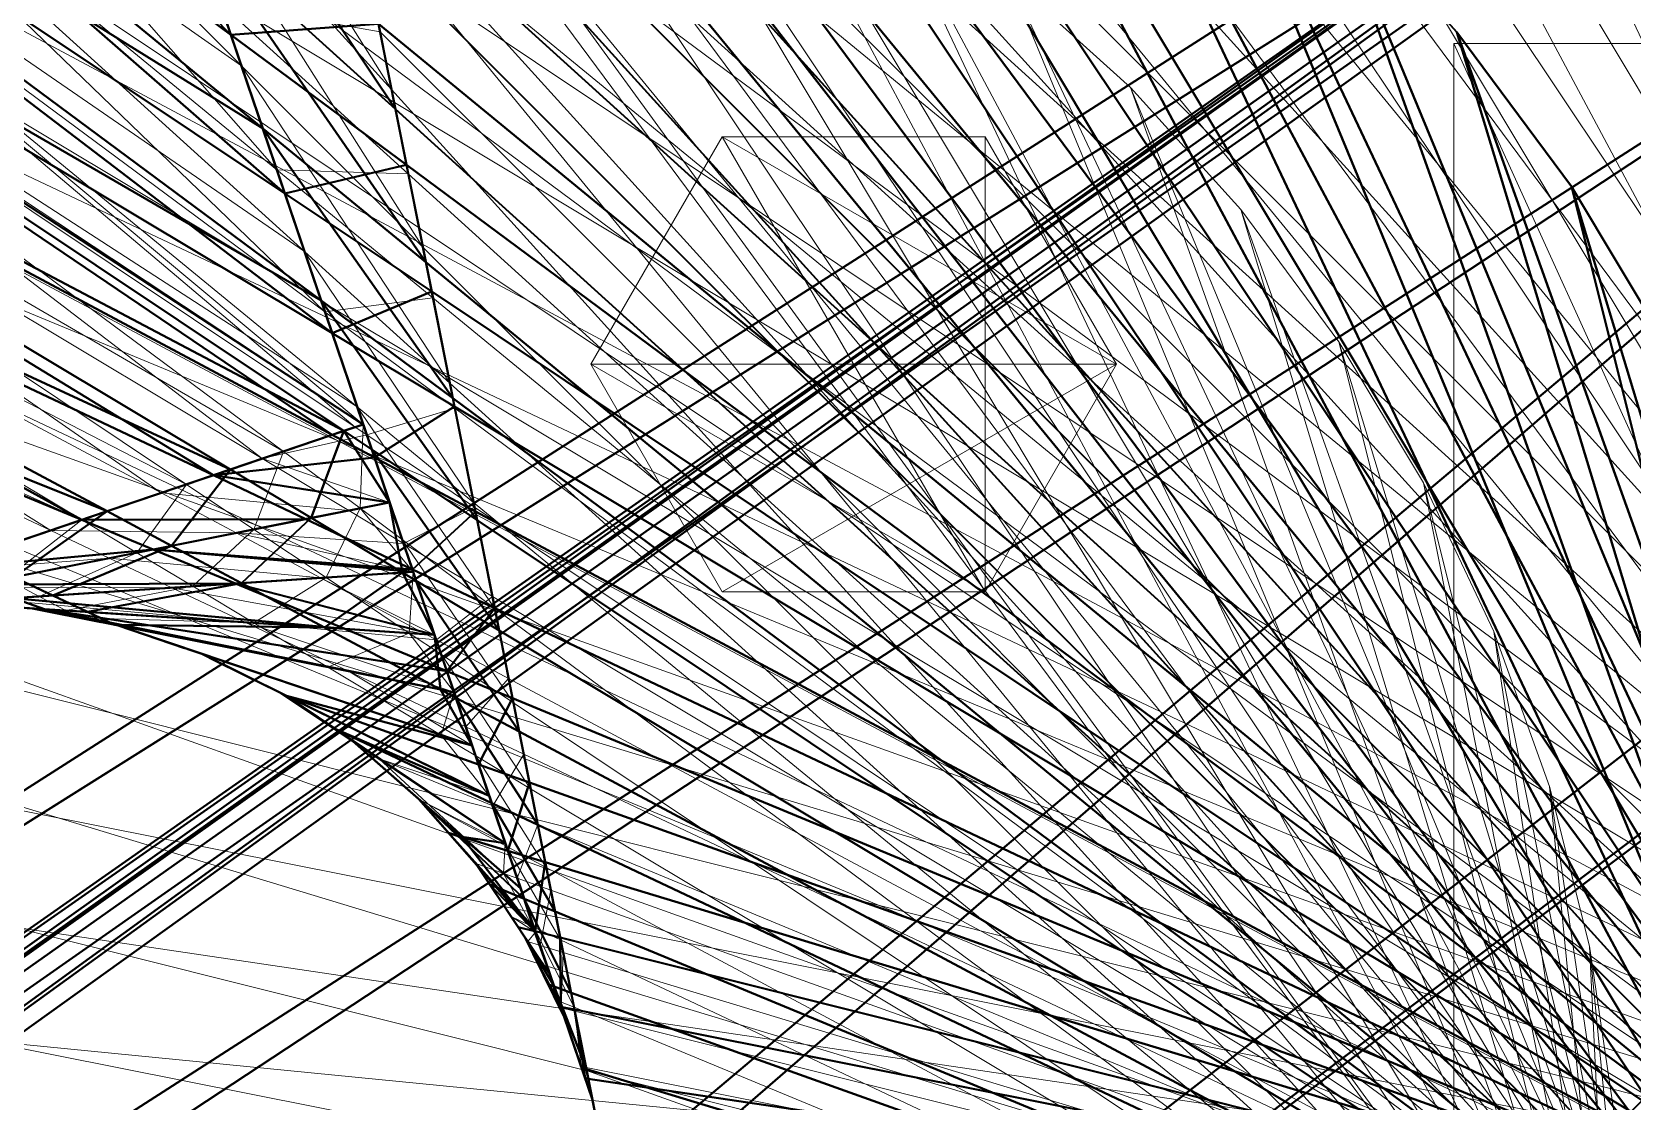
# Model space of a CAD drawing. Header units: millimetres. Extents: x -142 to 149, y -148 to 106.
# Drawn here: x 1.57 to 30.2, y 3.07 to 22.21 of the extents above; entities that cross this region are included whole.
import ezdxf

# ---------------------------------------------------------------- set-up
doc = ezdxf.new("R2010")
doc.units = ezdxf.units.MM
for name, color, linetype, lineweight, true_color in [('M-BASE', 7, 'Continuous', 35, 0xbdc8d0), ('M-DETAIL', 7, 'Continuous', 13, 0x6c8298), ('M-HARDWARE', 7, 'Continuous', 18, 0xd1b579), ('M-STRUCTURE', 7, 'Continuous', 20, 0x509bab)]:
    doc.layers.add(name, color=color, linetype=linetype, lineweight=lineweight, true_color=true_color)

msp = doc.modelspace()

# ---------------------------------------------------------------- linework, layer by layer
at = {"layer": 'M-BASE'}
for points in [[(-50.703, 85), (10.717, 85), (-62.449, -18.337)], [(-58.499, -29.623), (-62.449, -18.337), (10.717, 85)], [(10.717, 85), (-56.708, -28.498), (-58.499, -29.623)], [(-54.181, -26.91), (-56.708, -28.498), (10.717, 85)], [(10.717, 85), (28.858, 56.129), (-54.181, -26.91)], [(42.294, 34.745, 12), (-96.656, 79.423, 12), (-58.499, -29.623, 12)], [(-42.522, -19.585), (-54.181, -26.91), (28.858, 56.129)], [(28.014, 24.737), (-42.522, -19.585), (28.858, 56.129)], [(-58.499, -29.623, 12), (28.014, 24.737, 12), (42.294, 34.745, 12)], [(5.337, 34.549, 85), (5.872, 31.856, 85), (34.831, -3.431, 85)], [(34.831, -3.431, 85), (6.828, 34.327, 85), (5.337, 34.549, 85)], [(5.124, 22.158, 76), (-10.16, 33.493, 76), (-6.828, 34.327, 76)], [(-6.828, 34.327, 76), (4.013, 25.43, 76), (5.124, 22.158, 76)], [(6.828, 34.327, 76), (35, 0, 76), (5.801, 32.217, 76)], [(34.831, -3.431, 85), (10.16, 33.493, 85), (6.828, 34.327, 85)], [(35, 0, 76), (6.828, 34.327, 76), (10.16, 33.493, 76)], [(-56.444, -35.495, 12), (45.362, 29.863, 12), (42.761, 34.002, 12)], [(42.761, 34.002, 12), (34.68, 28.925, 12), (-56.444, -35.495, 12)], [(-55.971, -36.848), (36.077, 29.803), (42.761, 34.002)], [(42.761, 34.002), (45.362, 29.863), (-55.971, -36.848)], [(5.692, 20.483, 85), (-10.16, 33.493, 85), (-13.394, 32.336, 85)], [(6.088, 19.319, 76), (-13.394, 32.336, 76), (-10.16, 33.493, 76)], [(-10.16, 33.493, 85), (5.692, 20.483, 85), (4.468, 24.089, 85)], [(-10.16, 33.493, 76), (5.124, 22.158, 76), (6.088, 19.319, 76)], [(34.831, -3.431, 85), (13.394, 32.336, 85), (10.16, 33.493, 85)], [(35, 0, 76), (10.16, 33.493, 76), (13.394, 32.336, 76)], [(6.737, 17.406, 85), (-13.394, 32.336, 85), (-16.499, 30.867, 85)], [(6.935, 16.821, 76), (-16.499, 30.867, 76), (-13.394, 32.336, 76)], [(-13.394, 32.336, 85), (6.737, 17.406, 85), (5.692, 20.483, 85)], [(-13.394, 32.336, 76), (6.088, 19.319, 76), (6.935, 16.821, 76)], [(5.801, 32.217, 76), (35, 0, 76), (6.55, 28.45, 76)], [(34.831, -3.431, 85), (16.499, 30.867, 85), (13.394, 32.336, 85)], [(35, 0, 76), (13.394, 32.336, 76), (16.499, 30.867, 76)], [(6.722, 27.583, 85), (34.831, -3.431, 85), (5.872, 31.856, 85)], [(7.143, 15.07, 85), (-16.499, 30.867, 85), (-19.445, 29.101, 85)], [(6.937, 15, 76), (-19.445, 29.101, 76), (-16.499, 30.867, 76)], [(-16.499, 30.867, 85), (7.143, 15.07, 85), (7.49, 15.188, 85)], [(-16.499, 30.867, 85), (7.49, 15.188, 85), (6.737, 17.406, 85)], [(-16.499, 30.867, 76), (6.935, 16.821, 76), (7.49, 15.188, 76)], [(-16.499, 30.867, 76), (7.49, 15.188, 76), (6.937, 15, 76)], [(34.831, -3.431, 85), (19.445, 29.101, 85), (16.499, 30.867, 85)], [(35, 0, 76), (16.499, 30.867, 76), (19.445, 29.101, 76)], [(-56.444, -35.495, 12), (-55.971, -36.848, 12), (45.362, 29.863, 12)], [(-55.971, -36.848), (45.362, 29.863), (-50.938, -51.232)], [(-50.938, -51.232, 12), (45.362, 29.863, 12), (-55.971, -36.848, 12)], [(34.68, 28.925), (36.077, 29.803), (-55.971, -36.848)], [(-50.327, -52.978), (-50.938, -51.232), (45.362, 29.863)], [(45.362, 29.863, 12), (-50.938, -51.232, 12), (-50.327, -52.978, 12)], [(45.362, 29.863), (49.037, 24.014), (-50.327, -52.978)], [(-50.327, -52.978, 12), (49.037, 24.014, 12), (45.362, 29.863, 12)], [(29.824, 25.873), (34.68, 28.925), (-56.444, -35.495)], [(-55.971, -36.848), (-56.444, -35.495), (34.68, 28.925)], [(29.824, 25.873, 12), (-56.444, -35.495, 12), (34.68, 28.925, 12)], [(5.114, 14.381, 85), (-19.445, 29.101, 85), (-22.204, 27.055, 85)], [(4.811, 14.278, 76), (-22.204, 27.055, 76), (-19.445, 29.101, 76)], [(-19.445, 29.101, 85), (5.114, 14.381, 85), (7.143, 15.07, 85)], [(-19.445, 29.101, 76), (6.937, 15, 76), (4.811, 14.278, 76)], [(34.831, -3.431, 85), (22.204, 27.055, 85), (19.445, 29.101, 85)], [(35, 0, 76), (19.445, 29.101, 76), (22.204, 27.055, 76)], [(3.007, 28.394, 85), (4.468, 24.089, 85), (8.066, 20.828, 85)], [(8.066, 20.828, 85), (7.443, 23.957, 85), (3.007, 28.394, 85)], [(6.55, 28.45, 76), (35, 0, 76), (7.196, 25.2, 76)], [(7.443, 23.957, 85), (34.831, -3.431, 85), (6.722, 27.583, 85)], [(2.908, 13.633, 85), (-22.204, 27.055, 85), (-24.749, 24.749, 85)], [(2.457, 13.48, 76), (-24.749, 24.749, 76), (-22.204, 27.055, 76)], [(-22.204, 27.055, 85), (2.908, 13.633, 85), (5.114, 14.381, 85)], [(-22.204, 27.055, 76), (4.811, 14.278, 76), (2.457, 13.48, 76)], [(34.831, -3.431, 85), (24.749, 24.749, 85), (22.204, 27.055, 85)], [(35, 0, 76), (22.204, 27.055, 76), (24.749, 24.749, 76)], [(29.65, 25.764), (29.824, 25.873), (-56.444, -35.495)], [(-56.444, -35.495, 12), (29.824, 25.873, 12), (29.65, 25.764, 12)], [(-56.736, -34.661, 12), (-56.476, -35.405, 12), (29.65, 25.764, 12)], [(29.65, 25.764, 12), (28.014, 24.737, 12), (-56.736, -34.661, 12)], [(-56.444, -35.495), (-56.476, -35.405), (29.65, 25.764)], [(28.014, 24.737), (29.65, 25.764), (-56.476, -35.405)], [(29.65, 25.764, 12), (-56.476, -35.405, 12), (-56.444, -35.495, 12)], [(5.124, 22.158, 76), (4.013, 25.43, 76), (7.763, 22.353, 76)], [(7.196, 25.2, 76), (35, 0, 76), (7.763, 22.353, 76)], [(-58.499, -29.623, 12), (-56.736, -34.661, 12), (28.014, 24.737, 12)], [(-56.476, -35.405), (-56.736, -34.661), (28.014, 24.737)], [(-42.522, -19.585), (28.014, 24.737), (-56.736, -34.661)], [(-24.749, 24.749, 85), (0.49, 12.812, 85), (2.908, 13.633, 85)], [(-24.749, 24.749, 76), (2.457, 13.48, 76), (-0.175, 12.586, 76)], [(34.831, -3.431, 85), (27.055, 22.204, 85), (24.749, 24.749, 85)], [(27.055, 22.204, 85), (27.055, 22.204, 76), (24.749, 24.749, 76)], [(24.749, 24.749, 76), (24.749, 24.749, 85), (27.055, 22.204, 85)], [(35, 0, 76), (24.749, 24.749, 76), (27.055, 22.204, 76)], [(4.468, 24.089, 85), (5.692, 20.483, 85), (8.611, 18.088, 85)], [(8.611, 18.088, 85), (8.066, 20.828, 85), (4.468, 24.089, 85)], [(-50.327, -52.978), (49.037, 24.014), (49.904, 22.634)], [(49.2, 21.929, 12), (49.037, 24.014, 12), (-50.327, -52.978, 12)], [(8.066, 20.828, 85), (34.831, -3.431, 85), (7.443, 23.957, 85)], [(49.904, 22.634), (-24.3, -51.571), (-50.327, -52.978)], [(-24.3, -51.571), (49.904, 22.634), (57.671, 10.273)], [(7.763, 22.353, 76), (8.265, 19.828, 76), (5.124, 22.158, 76)], [(7.763, 22.353, 76), (35, 0, 76), (8.265, 19.828, 76)], [(6.088, 19.319, 76), (5.124, 22.158, 76), (8.265, 19.828, 76)], [(34.831, -3.431, 85), (29.101, 19.445, 85), (27.055, 22.204, 85)], [(29.101, 19.445, 85), (29.101, 19.445, 76), (27.055, 22.204, 76)], [(27.055, 22.204, 76), (27.055, 22.204, 85), (29.101, 19.445, 85)], [(35, 0, 76), (27.055, 22.204, 76), (29.101, 19.445, 76)], [(-50.327, -52.978, 12), (-30.508, -57.779, 12), (49.2, 21.929, 12)], [(49.2, 21.929, 12), (-30.508, -57.779, 12), (8.91, -67.329, 12)], [(8.91, -67.329, 12), (50.946, -0.431, 12), (49.2, 21.929, 12)], [(8.611, 18.088, 85), (34.831, -3.431, 85), (8.066, 20.828, 85)], [(5.692, 20.483, 85), (6.737, 17.406, 85), (9.094, 15.657, 85)], [(9.094, 15.657, 85), (8.611, 18.088, 85), (5.692, 20.483, 85)], [(8.265, 19.828, 76), (8.715, 17.563, 76), (6.088, 19.319, 76)], [(8.265, 19.828, 76), (35, 0, 76), (8.715, 17.563, 76)], [(6.935, 16.821, 76), (6.088, 19.319, 76), (8.715, 17.563, 76)], [(34.831, -3.431, 85), (30.867, 16.499, 85), (29.101, 19.445, 85)], [(30.867, 16.499, 85), (30.867, 16.499, 76), (29.101, 19.445, 76)], [(29.101, 19.445, 76), (29.101, 19.445, 85), (30.867, 16.499, 85)], [(35, 0, 76), (29.101, 19.445, 76), (30.867, 16.499, 76)], [(9.094, 15.657, 85), (34.831, -3.431, 85), (8.611, 18.088, 85)], [(8.715, 17.563, 76), (9.124, 15.51, 76), (6.935, 16.821, 76)], [(8.715, 17.563, 76), (35, 0, 76), (9.124, 15.51, 76)], [(6.737, 17.406, 85), (7.643, 14.736, 85), (9.528, 13.476, 85)], [(9.528, 13.476, 85), (9.094, 15.657, 85), (6.737, 17.406, 85)], [(7.69, 14.597, 76), (6.935, 16.821, 76), (9.124, 15.51, 76)], [(9.124, 15.51, 76), (9.497, 13.631, 76), (7.69, 14.597, 76)], [(9.528, 13.476, 85), (34.831, -3.431, 85), (9.094, 15.657, 85)], [(9.124, 15.51, 76), (35, 0, 76), (9.497, 13.631, 76)], [(7.49, 15.188, 76), (7.69, 14.597, 76), (6.937, 15, 76)], [(7.143, 15.07, 85), (7.643, 14.736, 85), (7.49, 15.188, 85)], [(4.811, 14.278, 76), (6.937, 15, 76), (7.69, 14.597, 76)], [(7.143, 15.07, 85), (5.114, 14.381, 85), (6.561, 13.514, 85)], [(7.143, 15.07, 85), (6.561, 13.514, 85), (7.963, 13.793, 85)], [(7.963, 13.793, 85), (7.643, 14.736, 85), (7.143, 15.07, 85)], [(7.643, 14.736, 85), (8.44, 12.388, 85), (9.921, 11.5, 85)], [(9.921, 11.5, 85), (9.528, 13.476, 85), (7.643, 14.736, 85)], [(5.114, 14.381, 85), (2.908, 13.633, 85), (4.061, 13.017, 85)], [(4.061, 13.017, 85), (6.561, 13.514, 85), (5.114, 14.381, 85)], [(4.811, 14.278, 76), (7.69, 14.597, 76), (7.963, 13.793, 76)], [(8.37, 12.595, 76), (7.69, 14.597, 76), (9.497, 13.631, 76)], [(2.457, 13.48, 76), (4.811, 14.278, 76), (6.467, 13.495, 76)], [(7.963, 13.793, 76), (6.467, 13.495, 76), (4.811, 14.278, 76)], [(7.963, 13.793, 76), (8.37, 12.595, 76), (6.467, 13.495, 76)], [(7.963, 13.793, 85), (6.561, 13.514, 85), (8.191, 12.537, 85)], [(8.191, 12.537, 85), (8.385, 12.55, 85), (7.963, 13.793, 85)], [(-0.175, 12.586, 76), (2.457, 13.48, 76), (3.733, 12.951, 76)], [(2.908, 13.633, 85), (0.49, 12.812, 85), (1.242, 12.456, 85)], [(1.242, 12.456, 85), (4.061, 13.017, 85), (2.908, 13.633, 85)], [(6.467, 13.495, 76), (3.733, 12.951, 76), (2.457, 13.48, 76)], [(3.733, 12.951, 76), (6.467, 13.495, 76), (8.37, 12.595, 76)], [(6.561, 13.514, 85), (4.061, 13.017, 85), (5.312, 12.348, 85)], [(5.312, 12.348, 85), (8.191, 12.537, 85), (6.561, 13.514, 85)], [(9.497, 13.631, 76), (9.842, 11.899, 76), (8.37, 12.595, 76)], [(9.497, 13.631, 76), (35, 0, 76), (9.842, 11.899, 76)], [(9.921, 11.5, 85), (34.831, -3.431, 85), (9.528, 13.476, 85)], [(3.733, 12.951, 76), (0.565, 12.321, 76), (-0.175, 12.586, 76)], [(0.565, 12.321, 76), (3.733, 12.951, 76), (5.206, 12.341, 76)], [(4.061, 13.017, 85), (1.242, 12.456, 85), (1.938, 12.127, 85)], [(1.938, 12.127, 85), (5.312, 12.348, 85), (4.061, 13.017, 85)], [(3.733, 12.951, 76), (8.37, 12.595, 76), (8.385, 12.55, 76)], [(8.385, 12.55, 76), (5.206, 12.341, 76), (3.733, 12.951, 76)], [(-1.566, 11.897, 85), (1.938, 12.127, 85), (1.242, 12.456, 85)], [(5.206, 12.341, 76), (1.236, 12.081, 76), (0.565, 12.321, 76)], [(1.236, 12.081, 76), (5.206, 12.341, 76), (7.163, 11.531, 76)], [(5.312, 12.348, 85), (1.938, 12.127, 85), (2.561, 11.832, 85)], [(2.561, 11.832, 85), (6.796, 11.555, 85), (5.312, 12.348, 85)], [(5.206, 12.341, 76), (8.385, 12.55, 76), (8.767, 11.425, 76)], [(8.767, 11.425, 76), (7.163, 11.531, 76), (5.206, 12.341, 76)], [(8.191, 12.537, 85), (5.312, 12.348, 85), (6.796, 11.555, 85)], [(8.191, 12.537, 85), (6.796, 11.555, 85), (8.767, 11.425, 85)], [(8.191, 12.537, 85), (8.44, 12.388, 85), (8.385, 12.55, 85)], [(8.767, 11.425, 85), (8.44, 12.388, 85), (8.191, 12.537, 85)], [(8.988, 10.775, 76), (8.37, 12.595, 76), (9.842, 11.899, 76)], [(8.44, 12.388, 85), (9.15, 10.296, 85), (10.281, 9.692, 85)], [(10.281, 9.692, 85), (9.921, 11.5, 85), (8.44, 12.388, 85)], [(0, 12, 85), (2.561, 11.832, 85), (1.938, 12.127, 85)], [(0, 12, 76), (1.236, 12.081, 76), (1.79, 11.883, 76)], [(7.163, 11.531, 76), (1.79, 11.883, 76), (1.236, 12.081, 76)], [(1.566, 11.897, 85), (1.253, 11.918, 85), (0.313, 11.979, 76)], [(0.313, 11.979, 76), (1.566, 11.897, 76), (1.566, 11.897, 85)], [(1.566, 11.897, 85), (3.045, 11.603, 85), (2.561, 11.832, 85)], [(1.566, 11.897, 76), (1.79, 11.883, 76), (1.978, 11.815, 76)], [(1.566, 11.897, 76), (1.874, 11.836, 76), (2.798, 11.652, 85)], [(2.798, 11.652, 85), (1.566, 11.897, 85), (1.566, 11.897, 76)], [(1.79, 11.883, 76), (7.163, 11.531, 76), (8.988, 10.775, 76)], [(1.79, 11.883, 76), (8.988, 10.775, 76), (9.117, 10.395, 76)], [(9.117, 10.395, 76), (1.978, 11.815, 76), (1.79, 11.883, 76)], [(3.106, 11.591, 85), (2.798, 11.652, 85), (1.874, 11.836, 76)], [(1.874, 11.836, 76), (3.106, 11.591, 76), (3.106, 11.591, 85)], [(6.796, 11.555, 85), (2.561, 11.832, 85), (3.045, 11.603, 85)], [(9.842, 11.899, 76), (10.162, 10.288, 76), (8.988, 10.775, 76)], [(9.842, 11.899, 76), (35, 0, 76), (10.162, 10.288, 76)], [(3.045, 11.603, 85), (8.875, 10.444, 85), (6.796, 11.555, 85)], [(8.875, 10.444, 85), (3.106, 11.591, 85), (9.441, 9.441, 85)], [(3.106, 11.591, 76), (9.117, 10.395, 76), (9.441, 9.441, 76)], [(3.106, 11.591, 76), (3.403, 11.49, 76), (4.295, 11.187, 85)], [(4.295, 11.187, 85), (3.106, 11.591, 85), (3.106, 11.591, 76)], [(4.592, 11.087, 85), (4.295, 11.187, 85), (3.403, 11.49, 76)], [(3.403, 11.49, 76), (4.592, 11.087, 76), (4.592, 11.087, 85)], [(8.767, 11.425, 85), (6.796, 11.555, 85), (8.875, 10.444, 85)], [(8.767, 11.425, 76), (8.988, 10.775, 76), (7.163, 11.531, 76)], [(10.281, 9.692, 85), (34.831, -3.431, 85), (9.921, 11.5, 85)], [(8.875, 10.444, 85), (9.117, 10.395, 85), (8.767, 11.425, 85)], [(4.592, 11.087, 85), (9.745, 8.546, 85), (9.441, 9.441, 85)], [(6.118, 10.334, 76), (4.592, 11.087, 76), (9.441, 9.441, 76)], [(4.592, 11.087, 76), (4.874, 10.948, 76), (5.718, 10.531, 85)], [(5.718, 10.531, 85), (4.592, 11.087, 85), (4.592, 11.087, 76)], [(6, 10.392, 85), (5.718, 10.531, 85), (4.874, 10.948, 76)], [(4.874, 10.948, 76), (6, 10.392, 76), (6, 10.392, 85)], [(9.555, 9.104, 76), (8.988, 10.775, 76), (10.162, 10.288, 76)], [(9.745, 8.546, 85), (6, 10.392, 85), (6.956, 9.753, 85)], [(6, 10.392, 76), (6.118, 10.334, 76), (6.051, 10.358, 76)], [(6, 10.392, 76), (6.261, 10.218, 76), (7.044, 9.695, 85)], [(7.044, 9.695, 85), (6, 10.392, 85), (6, 10.392, 76)], [(10.032, 7.698, 76), (6.051, 10.358, 76), (6.118, 10.334, 76)], [(6.118, 10.334, 76), (9.555, 9.104, 76), (9.745, 8.546, 76)], [(9.441, 9.441, 76), (9.555, 9.104, 76), (6.118, 10.334, 76)], [(6.118, 10.334, 76), (9.745, 8.546, 76), (10.032, 7.698, 76)], [(8.875, 10.444, 85), (9.15, 10.296, 85), (9.117, 10.395, 85)], [(9.441, 9.441, 85), (9.15, 10.296, 85), (8.875, 10.444, 85)], [(57.671, 10.273), (20.328, -49.159), (-24.3, -51.571)], [(7.305, 9.52, 85), (7.044, 9.695, 85), (6.261, 10.218, 76)], [(6.261, 10.218, 76), (7.305, 9.52, 76), (7.305, 9.52, 85)], [(9.15, 10.296, 85), (9.789, 8.413, 85), (10.613, 8.024, 85)], [(10.613, 8.024, 85), (10.281, 9.692, 85), (9.15, 10.296, 85)], [(10.162, 10.288, 76), (10.463, 8.78, 76), (9.555, 9.104, 76)], [(10.162, 10.288, 76), (35, 0, 76), (10.463, 8.78, 76)], [(20.328, -49.159), (57.671, 10.273), (67.17, -4.844)], [(6.956, 9.753, 85), (9.789, 8.413, 85), (9.745, 8.546, 85)], [(10.032, 7.698, 85), (9.789, 8.413, 85), (6.956, 9.753, 85)], [(10.307, 6.887, 85), (10.032, 7.698, 85), (7.305, 9.52, 85)], [(9.256, 7.809, 76), (7.305, 9.52, 76), (10.032, 7.698, 76)], [(7.305, 9.52, 76), (7.541, 9.313, 76), (8.249, 8.692, 85)], [(8.249, 8.692, 85), (7.305, 9.52, 85), (7.305, 9.52, 76)], [(10.613, 8.024, 85), (34.831, -3.431, 85), (10.281, 9.692, 85)], [(8.485, 8.485, 85), (8.249, 8.692, 85), (7.541, 9.313, 76)], [(7.541, 9.313, 76), (8.485, 8.485, 76), (8.485, 8.485, 85)], [(10.079, 7.56, 76), (9.555, 9.104, 76), (10.463, 8.78, 76)], [(10.463, 8.78, 76), (10.745, 7.358, 76), (10.079, 7.56, 76)], [(10.463, 8.78, 76), (35, 0, 76), (10.745, 7.358, 76)], [(8.485, 8.485, 85), (9.867, 6.91, 85), (10.371, 6.701, 85)], [(10.371, 6.701, 85), (10.307, 6.887, 85), (8.485, 8.485, 85)], [(8.485, 8.485, 76), (9.256, 7.809, 76), (9.014, 7.883, 76)], [(8.485, 8.485, 76), (8.692, 8.249, 76), (9.313, 7.541, 85)], [(9.313, 7.541, 85), (8.485, 8.485, 85), (8.485, 8.485, 76)], [(9.789, 8.413, 85), (10.371, 6.701, 85), (10.921, 6.473, 85)], [(10.921, 6.473, 85), (10.613, 8.024, 85), (9.789, 8.413, 85)], [(9.52, 7.305, 85), (9.313, 7.541, 85), (8.692, 8.249, 76)], [(8.692, 8.249, 76), (9.52, 7.305, 76), (9.52, 7.305, 85)], [(10.921, 6.473, 85), (34.831, -3.431, 85), (10.613, 8.024, 85)], [(10.557, 6.123, 76), (9.014, 7.883, 76), (9.256, 7.809, 76)], [(9.256, 7.809, 76), (10.079, 7.56, 76), (10.307, 6.887, 76)], [(10.032, 7.698, 76), (10.079, 7.56, 76), (9.256, 7.809, 76)], [(10.557, 6.123, 76), (9.256, 7.809, 76), (10.307, 6.887, 76)], [(10.568, 6.12, 76), (10.079, 7.56, 76), (10.745, 7.358, 76)], [(9.753, 6.957, 85), (9.867, 6.91, 85), (9.52, 7.305, 85)], [(9.52, 7.305, 76), (10.557, 6.123, 76), (10.261, 6.197, 76)], [(9.52, 7.305, 76), (9.695, 7.044, 76), (10.218, 6.261, 85)], [(10.218, 6.261, 85), (9.52, 7.305, 85), (9.52, 7.305, 76)], [(10.745, 7.358, 76), (11.014, 6.008, 76), (10.568, 6.12, 76)], [(10.745, 7.358, 76), (35, 0, 76), (11.014, 6.008, 76)], [(10.392, 6, 85), (10.218, 6.261, 85), (9.695, 7.044, 76)], [(9.695, 7.044, 76), (10.392, 6, 76), (10.392, 6, 85)], [(9.753, 6.957, 85), (10.832, 5.342, 85), (10.573, 6.104, 85)], [(10.573, 6.104, 85), (9.867, 6.91, 85), (9.753, 6.957, 85)], [(10.573, 6.104, 85), (10.371, 6.701, 85), (9.867, 6.91, 85)], [(10.307, 6.887, 76), (10.568, 6.12, 76), (10.557, 6.123, 76)], [(10.371, 6.701, 85), (10.904, 5.131, 85), (11.21, 5.021, 85)], [(11.21, 5.021, 85), (10.921, 6.473, 85), (10.371, 6.701, 85)], [(11.21, 5.021, 85), (34.831, -3.431, 85), (10.921, 6.473, 85)], [(10.832, 5.342, 76), (10.261, 6.197, 76), (10.557, 6.123, 76)], [(10.557, 6.123, 76), (10.568, 6.12, 76), (10.573, 6.104, 76)], [(10.557, 6.123, 76), (10.573, 6.104, 76), (10.832, 5.342, 76)], [(11.027, 4.769, 76), (10.568, 6.12, 76), (11.014, 6.008, 76)], [(10.392, 6, 85), (10.803, 5.167, 85), (10.904, 5.131, 85)], [(10.904, 5.131, 85), (10.832, 5.342, 85), (10.392, 6, 85)], [(10.997, 4.775, 76), (10.392, 6, 76), (10.832, 5.342, 76)], [(10.392, 6, 76), (10.531, 5.718, 76), (10.948, 4.874, 85)], [(10.948, 4.874, 85), (10.392, 6, 85), (10.392, 6, 76)], [(11.014, 6.008, 76), (35, 0, 76), (11.27, 4.72, 76)], [(11.014, 6.008, 76), (11.27, 4.72, 76), (11.027, 4.769, 76)], [(11.087, 4.592, 85), (10.948, 4.874, 85), (10.531, 5.718, 76)], [(10.531, 5.718, 76), (11.087, 4.592, 76), (11.087, 4.592, 85)], [(11.087, 4.592, 85), (10.904, 5.131, 85), (10.803, 5.167, 85)], [(10.832, 5.342, 76), (11.027, 4.769, 76), (10.997, 4.775, 76)], [(10.904, 5.131, 85), (11.397, 3.678, 85), (11.482, 3.652, 85)], [(11.482, 3.652, 85), (11.21, 5.021, 85), (10.904, 5.131, 85)], [(11.482, 3.652, 85), (34.831, -3.431, 85), (11.21, 5.021, 85)], [(10.997, 4.775, 76), (11.027, 4.769, 76), (11.087, 4.592, 76)], [(11.46, 3.492, 76), (11.027, 4.769, 76), (11.27, 4.72, 76)], [(11.087, 4.592, 76), (11.187, 4.295, 76), (11.49, 3.403, 85)], [(11.49, 3.403, 85), (11.087, 4.592, 85), (11.087, 4.592, 76)], [(11.27, 4.72, 76), (35, 0, 76), (11.516, 3.484, 76)], [(11.27, 4.72, 76), (11.516, 3.484, 76), (11.46, 3.492, 76)], [(11.591, 3.106, 85), (11.49, 3.403, 85), (11.187, 4.295, 76)], [(11.187, 4.295, 76), (11.591, 3.106, 76), (11.591, 3.106, 85)], [(11.591, 3.106, 85), (11.482, 3.652, 85), (11.397, 3.678, 85)], [(11.46, 3.492, 76), (11.516, 3.484, 76), (11.591, 3.106, 76)], [(11.741, 2.353, 85), (34.831, -3.431, 85), (11.482, 3.652, 85)], [(11.516, 3.484, 76), (35, 0, 76), (11.753, 2.29, 76)], [(11.591, 3.106, 76), (11.652, 2.798, 76), (11.836, 1.874, 85)], [(11.836, 1.874, 85), (11.591, 3.106, 85), (11.591, 3.106, 76)]]:
    msp.add_3dface(points, dxfattribs=at)
at = {"layer": 'M-DETAIL'}
for points in [[(43, 0, 12), (-4.215, 42.793, 12), (0, 43, 12)], [(42.793, -4.215, 24), (0, 43, 24), (-4.215, 42.793, 24)], [(43, 0, 12), (0, 43, 12), (4.215, 42.793, 12)], [(42.793, -4.215, 24), (4.215, 42.793, 24), (0, 43, 24)], [(43, 0, 12), (-8.389, 42.174, 12), (-4.215, 42.793, 12)], [(42.793, -4.215, 24), (-4.215, 42.793, 24), (-8.389, 42.174, 24)], [(43, 0, 12), (4.215, 42.793, 12), (8.389, 42.174, 12)], [(42.793, -4.215, 24), (8.389, 42.174, 24), (4.215, 42.793, 24)], [(43, 0, 12), (-12.482, 41.148, 12), (-8.389, 42.174, 12)], [(42.793, -4.215, 24), (-8.389, 42.174, 24), (-12.482, 41.148, 24)], [(43, 0, 12), (8.389, 42.174, 12), (12.482, 41.148, 12)], [(42.793, -4.215, 24), (12.482, 41.148, 24), (8.389, 42.174, 24)], [(43, 0, 12), (-16.455, 39.727, 12), (-12.482, 41.148, 12)], [(42.793, -4.215, 24), (-12.482, 41.148, 24), (-16.455, 39.727, 24)], [(43, 0, 12), (12.482, 41.148, 12), (16.455, 39.727, 12)], [(42.793, -4.215, 24), (16.455, 39.727, 24), (12.482, 41.148, 24)], [(43, 0, 12), (-20.27, 37.923, 12), (-16.455, 39.727, 12)], [(42.793, -4.215, 24), (-16.455, 39.727, 24), (-20.27, 37.923, 24)], [(43, 0, 12), (16.455, 39.727, 12), (20.27, 37.923, 12)], [(42.793, -4.215, 24), (20.27, 37.923, 24), (16.455, 39.727, 24)], [(43, 0, 12), (-23.89, 35.753, 12), (-20.27, 37.923, 12)], [(42.793, -4.215, 24), (-20.27, 37.923, 24), (-23.89, 35.753, 24)], [(43, 0, 12), (20.27, 37.923, 12), (23.89, 35.753, 12)], [(42.793, -4.215, 24), (23.89, 35.753, 24), (20.27, 37.923, 24)], [(43, 0, 12), (-27.279, 33.239, 12), (-23.89, 35.753, 12)], [(42.793, -4.215, 24), (-23.89, 35.753, 24), (-27.279, 33.239, 24)], [(43, 0, 12), (23.89, 35.753, 12), (27.279, 33.239, 12)], [(42.793, -4.215, 24), (27.279, 33.239, 24), (23.89, 35.753, 24)], [(43, 0, 12), (-30.406, 30.406, 12), (-27.279, 33.239, 12)], [(42.793, -4.215, 24), (-27.279, 33.239, 24), (-30.406, 30.406, 24)], [(43, 0, 12), (27.279, 33.239, 12), (30.406, 30.406, 12)], [(42.793, -4.215, 24), (30.406, 30.406, 24), (27.279, 33.239, 24)], [(43, 0, 12), (-33.239, 27.279, 12), (-30.406, 30.406, 12)], [(42.793, -4.215, 24), (-30.406, 30.406, 24), (-33.239, 27.279, 24)], [(43, 0, 12), (-35.753, 23.89, 12), (-33.239, 27.279, 12)], [(42.793, -4.215, 24), (-33.239, 27.279, 24), (-35.753, 23.89, 24)], [(43, 0, 12), (-37.923, 20.27, 12), (-35.753, 23.89, 12)], [(42.793, -4.215, 24), (-35.753, 23.89, 24), (-37.923, 20.27, 24)], [(43, 0, 12), (-39.727, 16.455, 12), (-37.923, 20.27, 12)], [(42.793, -4.215, 24), (-37.923, 20.27, 24), (-39.727, 16.455, 24)], [(43, 0, 12), (-41.148, 12.482, 12), (-39.727, 16.455, 12)], [(42.793, -4.215, 24), (-39.727, 16.455, 24), (-41.148, 12.482, 24)], [(43, 0, 12), (-42.174, 8.389, 12), (-41.148, 12.482, 12)], [(42.793, -4.215, 24), (-41.148, 12.482, 24), (-42.174, 8.389, 24)], [(43, 0, 12), (-42.793, 4.215, 12), (-42.174, 8.389, 12)], [(42.793, -4.215, 24), (-42.174, 8.389, 24), (-42.793, 4.215, 24)], [(43, 0, 12), (-43, 0, 12), (-42.793, 4.215, 12)], [(42.793, -4.215, 24), (-42.793, 4.215, 24), (-43, 0, 24)]]:
    msp.add_3dface(points, dxfattribs=at)
at = {"layer": 'M-HARDWARE'}
for points in [[(20.963, 16.263, 85), (11.563, 16.263, 85), (13.913, 20.334, 85)], [(18.613, 12.193, 89), (13.913, 20.334, 89), (11.563, 16.263, 89)], [(13.913, 20.334, 89), (13.913, 20.334, 85), (11.563, 16.263, 85)], [(11.563, 16.263, 85), (11.563, 16.263, 89), (13.913, 20.334, 89)], [(13.913, 20.334, 85), (18.613, 20.334, 85), (20.963, 16.263, 85)], [(18.613, 12.193, 89), (18.613, 20.334, 89), (13.913, 20.334, 89)], [(18.613, 20.334, 89), (18.613, 20.334, 85), (13.913, 20.334, 85)], [(13.913, 20.334, 85), (13.913, 20.334, 89), (18.613, 20.334, 89)], [(18.613, 12.193, 89), (20.963, 16.263, 89), (18.613, 20.334, 89)], [(20.963, 16.263, 89), (20.963, 16.263, 85), (18.613, 20.334, 85)], [(18.613, 20.334, 85), (18.613, 20.334, 89), (20.963, 16.263, 89)], [(20.963, 16.263, 85), (13.913, 12.193, 85), (11.563, 16.263, 85)], [(11.563, 16.263, 89), (13.913, 12.193, 89), (18.613, 12.193, 89)], [(11.563, 16.263, 89), (11.563, 16.263, 85), (13.913, 12.193, 85)], [(13.913, 12.193, 85), (13.913, 12.193, 89), (11.563, 16.263, 89)], [(20.963, 16.263, 85), (18.613, 12.193, 85), (13.913, 12.193, 85)], [(18.613, 12.193, 89), (18.613, 12.193, 85), (20.963, 16.263, 85)], [(20.963, 16.263, 85), (20.963, 16.263, 89), (18.613, 12.193, 89)], [(13.913, 12.193, 89), (13.913, 12.193, 85), (18.613, 12.193, 85)], [(18.613, 12.193, 85), (18.613, 12.193, 89), (13.913, 12.193, 89)]]:
    msp.add_3dface(points, dxfattribs=at)
at = {"layer": 'M-STRUCTURE'}
for points in [[(5.312, 21.603, 76), (-2.941, 29.856, 76), (-5.853, 29.424, 76)], [(5.944, 19.742, 24), (-5.853, 29.424, 24), (-2.941, 29.856, 24)], [(-2.941, 29.856, 76), (5.312, 21.603, 76), (3.936, 25.657, 76)], [(-2.941, 29.856, 24), (4.933, 22.719, 24), (5.944, 19.742, 24)], [(2.504, 29.877, 76), (3.936, 25.657, 76), (7.996, 21.177, 76)], [(2.504, 29.877, 76), (7.996, 21.177, 76), (7.335, 24.5, 76)], [(6.439, 18.283, 76), (-5.853, 29.424, 76), (-8.709, 28.708, 76)], [(6.806, 17.202, 24), (-8.709, 28.708, 24), (-5.853, 29.424, 24)], [(-5.853, 29.424, 76), (6.439, 18.283, 76), (5.312, 21.603, 76)], [(-5.853, 29.424, 24), (5.944, 19.742, 24), (6.806, 17.202, 24)], [(6.383, 29.291, 76), (6.541, 28.496, 76), (29.856, -2.941, 76)], [(29.856, -2.941, 76), (8.709, 28.708, 76), (6.383, 29.291, 76)], [(7.383, 15.502, 76), (-8.709, 28.708, 76), (-11.481, 27.716, 76)], [(7.344, 15.138, 24), (-11.481, 27.716, 24), (-8.709, 28.708, 24)], [(-8.709, 28.708, 76), (7.383, 15.502, 76), (6.439, 18.283, 76)], [(-8.709, 28.708, 24), (6.806, 17.202, 24), (7.49, 15.188, 24)], [(-8.709, 28.708, 24), (7.49, 15.188, 24), (7.344, 15.138, 24)], [(8.709, 28.708, 24), (30, 0, 24), (6.517, 28.614, 24)], [(29.856, -2.941, 76), (11.481, 27.716, 76), (8.709, 28.708, 76)], [(30, 0, 24), (8.709, 28.708, 24), (11.481, 27.716, 24)], [(6.517, 28.614, 24), (30, 0, 24), (7.206, 25.149, 24)], [(7.335, 24.5, 76), (29.856, -2.941, 76), (6.541, 28.496, 76)], [(6.065, 14.704, 76), (-11.481, 27.716, 76), (-14.142, 26.458, 76)], [(5.684, 14.575, 24), (-14.142, 26.458, 24), (-11.481, 27.716, 24)], [(-11.481, 27.716, 76), (6.065, 14.704, 76), (7.49, 15.188, 76)], [(-11.481, 27.716, 76), (7.49, 15.188, 76), (7.383, 15.502, 76)], [(-11.481, 27.716, 24), (7.344, 15.138, 24), (5.684, 14.575, 24)], [(29.856, -2.941, 76), (14.142, 26.458, 76), (11.481, 27.716, 76)], [(30, 0, 24), (11.481, 27.716, 24), (14.142, 26.458, 24)], [(4.33, 14.115, 76), (-14.142, 26.458, 76), (-16.667, 24.944, 76)], [(3.879, 13.962, 24), (-16.667, 24.944, 24), (-14.142, 26.458, 24)], [(-14.142, 26.458, 76), (4.33, 14.115, 76), (6.065, 14.704, 76)], [(-14.142, 26.458, 24), (5.684, 14.575, 24), (3.879, 13.962, 24)], [(29.856, -2.941, 76), (16.667, 24.944, 76), (14.142, 26.458, 76)], [(30, 0, 24), (14.142, 26.458, 24), (16.667, 24.944, 24)], [(3.936, 25.657, 76), (5.312, 21.603, 76), (8.557, 18.358, 76)], [(8.557, 18.358, 76), (7.996, 21.177, 76), (3.936, 25.657, 76)], [(2.459, 13.48, 76), (-16.667, 24.944, 76), (-19.032, 23.19, 76)], [(1.9, 13.29, 24), (-19.032, 23.19, 24), (-16.667, 24.944, 24)], [(-16.667, 24.944, 76), (2.459, 13.48, 76), (4.33, 14.115, 76)], [(-16.667, 24.944, 24), (3.879, 13.962, 24), (1.9, 13.29, 24)], [(7.206, 25.149, 24), (30, 0, 24), (7.791, 22.209, 24)], [(29.856, -2.941, 76), (19.032, 23.19, 76), (16.667, 24.944, 76)], [(30, 0, 24), (16.667, 24.944, 24), (19.032, 23.19, 24)], [(7.996, 21.177, 76), (29.856, -2.941, 76), (7.335, 24.5, 76)], [(-19.032, 23.19, 76), (0.426, 12.79, 76), (2.459, 13.48, 76)], [(-19.032, 23.19, 24), (1.9, 13.29, 24), (-0.291, 12.547, 24)], [(29.856, -2.941, 76), (21.213, 21.213, 76), (19.032, 23.19, 76)], [(21.213, 21.213, 76), (21.213, 21.213, 24), (19.032, 23.19, 24)], [(19.032, 23.19, 24), (19.032, 23.19, 76), (21.213, 21.213, 76)], [(30, 0, 24), (19.032, 23.19, 24), (21.213, 21.213, 24)], [(5.944, 19.742, 24), (4.933, 22.719, 24), (8.296, 19.671, 24)], [(7.791, 22.209, 24), (8.296, 19.671, 24), (4.933, 22.719, 24)], [(7.791, 22.209, 24), (30, 0, 24), (8.296, 19.671, 24)], [(93, 22, 41), (66, 22, 25), (27, 22, 63)], [(93, 22, 41), (27, 22, 63), (27, 22, 87)], [(27, 22, 87), (47, 22, 87), (93, 22, 41)], [(66, 22, 25), (66, -22, 25), (27, -22, 63)], [(27, -22, 63), (27, 22, 63), (66, 22, 25)], [(27, 22, 63), (27, -22, 63), (27, -22, 87)], [(27, -22, 87), (27, 22, 87), (27, 22, 63)], [(27, 22, 87), (27, -22, 87), (47, -22, 87)], [(47, -22, 87), (47, 22, 87), (27, 22, 87)], [(5.312, 21.603, 76), (6.439, 18.283, 76), (9.041, 15.924, 76)], [(9.041, 15.924, 76), (8.557, 18.358, 76), (5.312, 21.603, 76)], [(29.856, -2.941, 76), (23.19, 19.032, 76), (21.213, 21.213, 76)], [(23.19, 19.032, 76), (23.19, 19.032, 24), (21.213, 21.213, 24)], [(21.213, 21.213, 24), (21.213, 21.213, 76), (23.19, 19.032, 76)], [(30, 0, 24), (21.213, 21.213, 24), (23.19, 19.032, 24)], [(8.557, 18.358, 76), (29.856, -2.941, 76), (7.996, 21.177, 76)], [(6.806, 17.202, 24), (5.944, 19.742, 24), (8.738, 17.449, 24)], [(8.296, 19.671, 24), (8.738, 17.449, 24), (5.944, 19.742, 24)], [(8.296, 19.671, 24), (30, 0, 24), (8.738, 17.449, 24)], [(29.856, -2.941, 76), (24.944, 16.667, 76), (23.19, 19.032, 76)], [(24.944, 16.667, 76), (24.944, 16.667, 24), (23.19, 19.032, 24)], [(23.19, 19.032, 24), (23.19, 19.032, 76), (24.944, 16.667, 76)], [(30, 0, 24), (23.19, 19.032, 24), (24.944, 16.667, 24)], [(9.041, 15.924, 76), (29.856, -2.941, 76), (8.557, 18.358, 76)], [(6.439, 18.283, 76), (7.383, 15.502, 76), (9.465, 13.793, 76)], [(9.465, 13.793, 76), (9.041, 15.924, 76), (6.439, 18.283, 76)], [(8.738, 17.449, 24), (9.13, 15.478, 24), (6.806, 17.202, 24)], [(7.554, 14.998, 24), (6.806, 17.202, 24), (9.13, 15.478, 24)], [(8.738, 17.449, 24), (30, 0, 24), (9.13, 15.478, 24)], [(29.856, -2.941, 76), (26.458, 14.142, 76), (24.944, 16.667, 76)], [(26.458, 14.142, 76), (26.458, 14.142, 24), (24.944, 16.667, 24)], [(24.944, 16.667, 24), (24.944, 16.667, 76), (26.458, 14.142, 76)], [(30, 0, 24), (24.944, 16.667, 24), (26.458, 14.142, 24)], [(9.465, 13.793, 76), (29.856, -2.941, 76), (9.041, 15.924, 76)], [(7.383, 15.502, 76), (8.189, 13.129, 76), (9.841, 11.903, 76)], [(9.841, 11.903, 76), (9.465, 13.793, 76), (7.383, 15.502, 76)], [(9.13, 15.478, 24), (9.482, 13.71, 24), (7.554, 14.998, 24)], [(9.13, 15.478, 24), (30, 0, 24), (9.482, 13.71, 24)], [(7.49, 15.188, 76), (6.065, 14.704, 76), (7.435, 13.688, 76)], [(7.49, 15.188, 24), (7.554, 14.998, 24), (7.344, 15.138, 24)], [(7.435, 13.688, 76), (7.963, 13.793, 76), (7.49, 15.188, 76)], [(5.684, 14.575, 24), (7.344, 15.138, 24), (7.554, 14.998, 24)], [(5.684, 14.575, 24), (7.554, 14.998, 24), (7.963, 13.793, 24)], [(8.212, 13.059, 24), (7.554, 14.998, 24), (9.482, 13.71, 24)], [(6.065, 14.704, 76), (4.33, 14.115, 76), (5.535, 13.31, 76)], [(5.535, 13.31, 76), (7.435, 13.688, 76), (6.065, 14.704, 76)], [(3.879, 13.962, 24), (5.684, 14.575, 24), (7.231, 13.647, 24)], [(7.963, 13.793, 24), (7.231, 13.647, 24), (5.684, 14.575, 24)], [(4.33, 14.115, 76), (2.459, 13.48, 76), (3.439, 12.893, 76)], [(3.439, 12.893, 76), (5.535, 13.31, 76), (4.33, 14.115, 76)], [(29.856, -2.941, 76), (27.716, 11.481, 76), (26.458, 14.142, 76)], [(27.716, 11.481, 76), (27.716, 11.481, 24), (26.458, 14.142, 24)], [(26.458, 14.142, 24), (26.458, 14.142, 76), (27.716, 11.481, 76)], [(30, 0, 24), (26.458, 14.142, 24), (27.716, 11.481, 24)], [(1.9, 13.29, 24), (3.879, 13.962, 24), (5.217, 13.247, 24)], [(7.231, 13.647, 24), (5.217, 13.247, 24), (3.879, 13.962, 24)], [(7.963, 13.793, 24), (8.212, 13.059, 24), (7.231, 13.647, 24)], [(7.435, 13.688, 76), (8.189, 13.129, 76), (7.963, 13.793, 76)], [(9.841, 11.903, 76), (29.856, -2.941, 76), (9.465, 13.793, 76)], [(2.459, 13.48, 76), (0.426, 12.79, 76), (1.103, 12.428, 76)], [(1.103, 12.428, 76), (3.439, 12.893, 76), (2.459, 13.48, 76)], [(5.217, 13.247, 24), (7.231, 13.647, 24), (8.212, 13.059, 24)], [(7.435, 13.688, 76), (5.535, 13.31, 76), (6.826, 12.447, 76)], [(7.435, 13.688, 76), (6.826, 12.447, 76), (8.385, 12.55, 76)], [(8.385, 12.55, 76), (8.189, 13.129, 76), (7.435, 13.688, 76)], [(9.482, 13.71, 24), (9.801, 12.107, 24), (8.212, 13.059, 24)], [(9.482, 13.71, 24), (30, 0, 24), (9.801, 12.107, 24)], [(-0.291, 12.547, 24), (1.9, 13.29, 24), (2.947, 12.795, 24)], [(5.217, 13.247, 24), (2.947, 12.795, 24), (1.9, 13.29, 24)], [(2.947, 12.795, 24), (5.217, 13.247, 24), (6.725, 12.441, 24)], [(5.535, 13.31, 76), (3.439, 12.893, 76), (4.443, 12.291, 76)], [(4.443, 12.291, 76), (6.826, 12.447, 76), (5.535, 13.31, 76)], [(5.217, 13.247, 24), (8.212, 13.059, 24), (8.385, 12.55, 24)], [(8.385, 12.55, 24), (6.725, 12.441, 24), (5.217, 13.247, 24)], [(3.439, 12.893, 76), (1.103, 12.428, 76), (1.696, 12.111, 76)], [(1.696, 12.111, 76), (4.443, 12.291, 76), (3.439, 12.893, 76)], [(8.189, 13.129, 76), (8.888, 11.07, 76), (10.179, 10.207, 76)], [(10.179, 10.207, 76), (9.841, 11.903, 76), (8.189, 13.129, 76)], [(8.799, 11.332, 24), (8.212, 13.059, 24), (9.801, 12.107, 24)], [(2.947, 12.795, 24), (0.355, 12.279, 24), (-0.291, 12.547, 24)], [(0.355, 12.279, 24), (2.947, 12.795, 24), (4.065, 12.266, 24)], [(6.725, 12.441, 24), (4.065, 12.266, 24), (2.947, 12.795, 24)], [(-1.523, 11.9, 76), (1.696, 12.111, 76), (1.103, 12.428, 76)], [(4.065, 12.266, 24), (6.725, 12.441, 24), (8.605, 11.436, 24)], [(6.826, 12.447, 76), (4.443, 12.291, 76), (5.534, 11.637, 76)], [(5.534, 11.637, 76), (8.311, 11.455, 76), (6.826, 12.447, 76)], [(6.725, 12.441, 24), (8.385, 12.55, 24), (8.767, 11.425, 24)], [(8.767, 11.425, 24), (8.605, 11.436, 24), (6.725, 12.441, 24)], [(8.385, 12.55, 76), (6.826, 12.447, 76), (8.311, 11.455, 76)], [(8.311, 11.455, 76), (8.767, 11.425, 76), (8.385, 12.55, 76)], [(0, 12, 76), (2.17, 11.858, 76), (1.696, 12.111, 76)], [(4.065, 12.266, 24), (0.889, 12.058, 24), (0.355, 12.279, 24)], [(0.889, 12.058, 24), (4.065, 12.266, 24), (5.373, 11.648, 24)], [(5.373, 11.648, 24), (1.223, 11.92, 24), (0.889, 12.058, 24)], [(4.443, 12.291, 76), (1.696, 12.111, 76), (2.17, 11.858, 76)], [(2.17, 11.858, 76), (5.534, 11.637, 76), (4.443, 12.291, 76)], [(8.605, 11.436, 24), (5.373, 11.648, 24), (4.065, 12.266, 24)], [(9.801, 12.107, 24), (10.092, 10.641, 24), (8.799, 11.332, 24)], [(9.801, 12.107, 24), (30, 0, 24), (10.092, 10.641, 24)], [(1.566, 11.897, 76), (1.436, 11.906, 76), (0.078, 11.995, 24)], [(0.078, 11.995, 24), (1.566, 11.897, 24), (1.566, 11.897, 76)], [(1.566, 11.897, 76), (2.41, 11.73, 76), (2.17, 11.858, 76)], [(1.566, 11.897, 24), (5.373, 11.648, 24), (7.225, 10.772, 24)], [(1.566, 11.897, 24), (1.643, 11.882, 24), (2.978, 11.617, 76)], [(2.978, 11.617, 76), (1.566, 11.897, 76), (1.566, 11.897, 24)], [(3.106, 11.591, 76), (2.978, 11.617, 76), (1.643, 11.882, 24)], [(1.643, 11.882, 24), (3.106, 11.591, 24), (3.106, 11.591, 76)], [(5.534, 11.637, 76), (2.17, 11.858, 76), (2.41, 11.73, 76)], [(10.179, 10.207, 76), (29.856, -2.941, 76), (9.841, 11.903, 76)], [(2.41, 11.73, 76), (6.855, 10.845, 76), (5.534, 11.637, 76)], [(3.106, 11.591, 76), (8.883, 9.63, 76), (6.855, 10.845, 76)], [(9.441, 9.441, 24), (3.106, 11.591, 24), (7.225, 10.772, 24)], [(3.106, 11.591, 24), (3.18, 11.566, 24), (4.468, 11.129, 76)], [(4.468, 11.129, 76), (3.106, 11.591, 76), (3.106, 11.591, 24)], [(4.592, 11.087, 76), (4.468, 11.129, 76), (3.18, 11.566, 24)], [(3.18, 11.566, 24), (4.592, 11.087, 24), (4.592, 11.087, 76)], [(5.373, 11.648, 24), (8.605, 11.436, 24), (8.799, 11.332, 24)], [(5.373, 11.648, 24), (8.799, 11.332, 24), (9.117, 10.395, 24)], [(9.117, 10.395, 24), (7.225, 10.772, 24), (5.373, 11.648, 24)], [(8.311, 11.455, 76), (5.534, 11.637, 76), (6.855, 10.845, 76)], [(8.311, 11.455, 76), (6.855, 10.845, 76), (9.117, 10.395, 76)], [(8.311, 11.455, 76), (8.888, 11.07, 76), (8.767, 11.425, 76)], [(9.117, 10.395, 76), (8.888, 11.07, 76), (8.311, 11.455, 76)], [(29.856, -2.941, 76), (28.708, 8.709, 76), (27.716, 11.481, 76)], [(28.708, 8.709, 76), (28.708, 8.709, 24), (27.716, 11.481, 24)], [(27.716, 11.481, 24), (27.716, 11.481, 76), (28.708, 8.709, 76)], [(30, 0, 24), (27.716, 11.481, 24), (28.708, 8.709, 24)], [(8.767, 11.425, 24), (8.799, 11.332, 24), (8.605, 11.436, 24)], [(9.326, 9.778, 24), (8.799, 11.332, 24), (10.092, 10.641, 24)], [(8.883, 9.63, 76), (4.592, 11.087, 76), (9.745, 8.546, 76)], [(4.592, 11.087, 24), (9.441, 9.441, 24), (9.745, 8.546, 24)], [(4.592, 11.087, 24), (4.663, 11.052, 24), (5.883, 10.45, 76)], [(5.883, 10.45, 76), (4.592, 11.087, 76), (4.592, 11.087, 24)], [(6, 10.392, 76), (5.883, 10.45, 76), (4.663, 11.052, 24)], [(4.663, 11.052, 24), (6, 10.392, 24), (6, 10.392, 76)], [(8.888, 11.07, 76), (9.503, 9.259, 76), (10.484, 8.67, 76)], [(10.484, 8.67, 76), (10.179, 10.207, 76), (8.888, 11.07, 76)], [(9.117, 10.395, 76), (6.855, 10.845, 76), (8.883, 9.63, 76)], [(7.225, 10.772, 24), (9.326, 9.778, 24), (9.441, 9.441, 24)], [(9.117, 10.395, 24), (9.326, 9.778, 24), (7.225, 10.772, 24)], [(10.092, 10.641, 24), (10.361, 9.288, 24), (9.326, 9.778, 24)], [(10.092, 10.641, 24), (30, 0, 24), (10.361, 9.288, 24)], [(6, 10.392, 76), (10.032, 7.698, 76), (9.745, 8.546, 76)], [(7.777, 9.205, 24), (6, 10.392, 24), (9.745, 8.546, 24)], [(6, 10.392, 24), (6.065, 10.349, 24), (7.196, 9.593, 76)], [(7.196, 9.593, 76), (6, 10.392, 76), (6, 10.392, 24)], [(7.305, 9.52, 76), (7.196, 9.593, 76), (6.065, 10.349, 24)], [(6.065, 10.349, 24), (7.305, 9.52, 24), (7.305, 9.52, 76)], [(8.883, 9.63, 76), (9.441, 9.441, 76), (9.117, 10.395, 76)], [(10.484, 8.67, 76), (29.856, -2.941, 76), (10.179, 10.207, 76)], [(9.806, 8.365, 24), (9.326, 9.778, 24), (10.361, 9.288, 24)], [(10.032, 7.698, 76), (7.305, 9.52, 76), (8.494, 8.477, 76)], [(7.305, 9.52, 24), (7.777, 9.205, 24), (7.564, 9.293, 24)], [(7.305, 9.52, 24), (7.364, 9.468, 24), (8.387, 8.572, 76)], [(8.387, 8.572, 76), (7.305, 9.52, 76), (7.305, 9.52, 24)], [(8.485, 8.485, 76), (8.387, 8.572, 76), (7.364, 9.468, 24)], [(7.364, 9.468, 24), (8.485, 8.485, 24), (8.485, 8.485, 76)], [(8.883, 9.63, 76), (9.503, 9.259, 76), (9.441, 9.441, 76)], [(9.745, 8.546, 76), (9.503, 9.259, 76), (8.883, 9.63, 76)], [(10.002, 7.156, 24), (7.564, 9.293, 24), (7.777, 9.205, 24)], [(7.777, 9.205, 24), (9.806, 8.365, 24), (10.032, 7.698, 24)], [(9.745, 8.546, 24), (9.806, 8.365, 24), (7.777, 9.205, 24)], [(10.002, 7.156, 24), (7.777, 9.205, 24), (10.032, 7.698, 24)], [(9.503, 9.259, 76), (10.05, 7.646, 76), (10.764, 7.264, 76)], [(10.764, 7.264, 76), (10.484, 8.67, 76), (9.503, 9.259, 76)], [(10.361, 9.288, 24), (10.611, 8.031, 24), (9.806, 8.365, 24)], [(10.361, 9.288, 24), (30, 0, 24), (10.611, 8.031, 24)], [(10.764, 7.264, 76), (29.856, -2.941, 76), (10.484, 8.67, 76)], [(29.424, 5.853, 76), (29.424, 5.853, 24), (28.708, 8.709, 24)], [(28.708, 8.709, 24), (28.708, 8.709, 76), (29.424, 5.853, 76)], [(29.856, -2.941, 76), (29.424, 5.853, 76), (28.708, 8.709, 76)], [(30, 0, 24), (28.708, 8.709, 24), (29.424, 5.853, 24)], [(8.485, 8.485, 76), (8.49, 8.479, 76), (8.494, 8.477, 76)], [(8.485, 8.485, 24), (10.002, 7.156, 24), (9.491, 7.338, 24)], [(8.485, 8.485, 24), (8.537, 8.426, 24), (9.434, 7.403, 76)], [(9.434, 7.403, 76), (8.485, 8.485, 76), (8.485, 8.485, 24)], [(8.49, 8.479, 76), (10.461, 6.232, 76), (10.543, 6.194, 76)], [(8.49, 8.479, 76), (10.543, 6.194, 76), (10.307, 6.887, 76)], [(10.307, 6.887, 76), (8.494, 8.477, 76), (8.49, 8.479, 76)], [(8.494, 8.477, 76), (10.05, 7.646, 76), (10.032, 7.698, 76)], [(10.307, 6.887, 76), (10.05, 7.646, 76), (8.494, 8.477, 76)], [(9.52, 7.305, 76), (9.434, 7.403, 76), (8.537, 8.426, 24)], [(8.537, 8.426, 24), (9.52, 7.305, 24), (9.52, 7.305, 76)], [(10.246, 7.068, 24), (9.806, 8.365, 24), (10.611, 8.031, 24)], [(10.611, 8.031, 24), (10.846, 6.854, 24), (10.246, 7.068, 24)], [(10.611, 8.031, 24), (30, 0, 24), (10.846, 6.854, 24)], [(10.032, 7.698, 24), (10.246, 7.068, 24), (10.002, 7.156, 24)], [(10.05, 7.646, 76), (10.543, 6.194, 76), (11.022, 5.967, 76)], [(11.022, 5.967, 76), (10.764, 7.264, 76), (10.05, 7.646, 76)], [(10.573, 6.104, 24), (9.491, 7.338, 24), (10.002, 7.156, 24)], [(10.134, 6.387, 76), (10.461, 6.232, 76), (9.52, 7.305, 76)], [(10.436, 5.935, 24), (9.52, 7.305, 24), (10.573, 6.104, 24)], [(9.52, 7.305, 24), (9.564, 7.24, 24), (10.32, 6.109, 76)], [(10.32, 6.109, 76), (9.52, 7.305, 76), (9.52, 7.305, 24)], [(10.392, 6, 76), (10.32, 6.109, 76), (9.564, 7.24, 24)], [(9.564, 7.24, 24), (10.392, 6, 24), (10.392, 6, 76)], [(11.022, 5.967, 76), (29.856, -2.941, 76), (10.764, 7.264, 76)], [(10.002, 7.156, 24), (10.246, 7.068, 24), (10.307, 6.887, 24)], [(10.002, 7.156, 24), (10.307, 6.887, 24), (10.573, 6.104, 24)], [(10.653, 5.869, 24), (10.246, 7.068, 24), (10.846, 6.854, 24)], [(10.846, 6.854, 24), (11.066, 5.743, 24), (10.653, 5.869, 24)], [(10.846, 6.854, 24), (30, 0, 24), (11.066, 5.743, 24)], [(10.134, 6.387, 76), (10.832, 5.342, 76), (10.573, 6.104, 76)], [(10.573, 6.104, 76), (10.461, 6.232, 76), (10.134, 6.387, 76)], [(10.573, 6.104, 24), (10.653, 5.869, 24), (10.436, 5.935, 24)], [(10.573, 6.104, 76), (10.543, 6.194, 76), (10.461, 6.232, 76)], [(10.543, 6.194, 76), (10.991, 4.873, 76), (11.262, 4.761, 76)], [(11.262, 4.761, 76), (11.022, 5.967, 76), (10.543, 6.194, 76)], [(10.392, 6, 76), (10.937, 4.896, 76), (10.991, 4.873, 76)], [(10.991, 4.873, 76), (10.832, 5.342, 76), (10.392, 6, 76)], [(10.392, 6, 24), (10.436, 5.935, 24), (10.423, 5.939, 24)], [(10.392, 6, 24), (10.427, 5.93, 24), (11.029, 4.71, 76)], [(11.029, 4.71, 76), (10.392, 6, 76), (10.392, 6, 24)], [(11.005, 4.758, 24), (10.423, 5.939, 24), (10.436, 5.935, 24)], [(11.087, 4.592, 76), (11.029, 4.71, 76), (10.427, 5.93, 24)], [(10.427, 5.93, 24), (11.087, 4.592, 24), (11.087, 4.592, 76)], [(10.436, 5.935, 24), (10.653, 5.869, 24), (10.832, 5.342, 24)], [(11.005, 4.758, 24), (10.436, 5.935, 24), (10.832, 5.342, 24)], [(11.033, 4.751, 24), (10.653, 5.869, 24), (11.066, 5.743, 24)], [(11.262, 4.761, 76), (29.856, -2.941, 76), (11.022, 5.967, 76)], [(11.066, 5.743, 24), (11.276, 4.69, 24), (11.033, 4.751, 24)], [(11.066, 5.743, 24), (30, 0, 24), (11.276, 4.69, 24)], [(29.856, 2.941, 76), (29.856, 2.941, 24), (29.424, 5.853, 24)], [(29.424, 5.853, 24), (29.424, 5.853, 76), (29.856, 2.941, 76)], [(29.856, -2.941, 76), (29.856, 2.941, 76), (29.424, 5.853, 76)], [(29.424, 5.853, 24), (29.856, 2.941, 24), (30, 0, 24)], [(10.832, 5.342, 24), (11.033, 4.751, 24), (11.005, 4.758, 24)], [(11.087, 4.592, 76), (10.991, 4.873, 76), (10.937, 4.896, 76)], [(10.991, 4.873, 76), (11.402, 3.662, 76), (11.486, 3.632, 76)], [(11.486, 3.632, 76), (11.262, 4.761, 76), (10.991, 4.873, 76)], [(11.005, 4.758, 24), (11.033, 4.751, 24), (11.087, 4.592, 24)], [(11.389, 3.702, 24), (11.033, 4.751, 24), (11.276, 4.69, 24)], [(11.087, 4.592, 24), (11.112, 4.518, 24), (11.549, 3.23, 76)], [(11.549, 3.23, 76), (11.087, 4.592, 76), (11.087, 4.592, 24)], [(11.486, 3.632, 76), (29.856, -2.941, 76), (11.262, 4.761, 76)], [(11.276, 4.69, 24), (30, 0, 24), (11.476, 3.685, 24)], [(11.276, 4.69, 24), (11.476, 3.685, 24), (11.389, 3.702, 24)], [(11.591, 3.106, 76), (11.549, 3.23, 76), (11.112, 4.518, 24)], [(11.112, 4.518, 24), (11.591, 3.106, 24), (11.591, 3.106, 76)], [(11.389, 3.702, 24), (11.476, 3.685, 24), (11.591, 3.106, 24)], [(11.591, 3.106, 76), (11.486, 3.632, 76), (11.402, 3.662, 76)], [(11.476, 3.685, 24), (30, 0, 24), (11.668, 2.719, 24)], [(11.698, 2.567, 76), (29.856, -2.941, 76), (11.486, 3.632, 76)], [(11.591, 3.106, 24), (11.606, 3.029, 24), (11.872, 1.695, 76)], [(11.872, 1.695, 76), (11.591, 3.106, 76), (11.591, 3.106, 24)]]:
    msp.add_3dface(points, dxfattribs=at)

doc.saveas('drawing.dxf')
